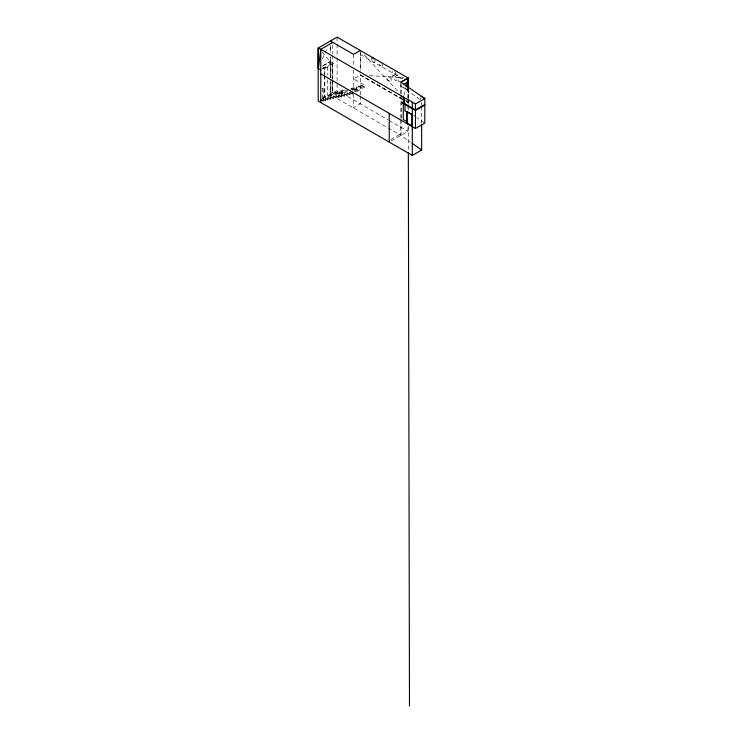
<?xml version="1.0" encoding="UTF-8"?>
<svg xmlns="http://www.w3.org/2000/svg" width="743" height="743" viewBox="0 0 743 743"><rect width="100%" height="100%" fill="white"/><g stroke="black" fill="none" stroke-linecap="round" stroke-linejoin="round"><path stroke-width="0.56" stroke-dasharray="3.71 2.79" d="M330.217 77.253L330.264 56.942M330.319 51.248L330.375 45.564M407.981 99.153L407.944 102.571L403.588 100.054M407.991 98.011L408.083 88.891M401.146 119.149L400.904 135.356L410.331 142.015M401.164 117.988L401.276 102.943M421.643 103.231L421.662 102.72L421.643 105.487M322.323 98.522L322.323 88.278L322.982 87.897L323.651 88.278L323.651 98.522M323.651 88.278L322.323 88.278M403.978 95.485L405.817 87.832M322.425 58.938L327.598 47.338M381.856 66.74L382.617 65.653L381.856 63.694M322.202 66.118L330.217 61.493L332.762 62.96L332.762 79.009M322.527 68.774L327.422 65.951L327.422 75.117M322.62 68.848L332.762 62.96M334.034 63.285L324.858 68.579L324.858 74.179M322.527 98.578L330.412 94.259L330.412 82.241M322.62 98.661L337.099 90.395L342.894 93.739M328.09 96.404L335.112 92.355L337.452 93.711L337.452 91.547L339.802 92.903L339.802 90.6L342.56 92.188L342.56 89.884L345.319 91.482M330.44 95.596L337.452 91.547M328.777 96.962L339.802 90.6M334.545 94.519L342.56 89.884M335.297 94.965L344.315 89.754M337.796 94.055L339.802 92.903M339.049 94.073L346.071 90.024M339.551 93.924L342.56 92.188M340.805 94.082L348.829 89.448M344.065 93.079L349.581 89.894M350.585 89.318L353.584 87.581L356.343 89.179L356.343 86.875L359.101 88.463L359.101 86.16L361.86 87.748L361.86 85.445L364.618 87.042L364.618 85.278L353.584 78.916L360.448 74.95L402.232 99.07M351.337 89.764L356.343 86.875M352.089 90.209L359.101 86.16M353.844 90.079L361.86 85.445M354.337 90.33L356.343 89.179M354.597 91.064L364.618 85.278M354.848 91.798L361.86 87.748M356.603 91.668L364.618 87.042M390.744 139.6L399.502 134.548M391.18 140.975L407.944 131.297L407.944 126.7M369.401 75.61L403.839 77.727M406.217 101.373L408.204 102.515L408.204 99.135L408.204 102.515L403.533 100.008M400.672 82.102L398.137 80.811L398.137 76.947L401.489 78.869M360.271 54.434L403.421 79.167M392.908 75.024L396.251 76.947L396.251 80.811L392.908 78.879L392.908 75.024L396.251 77.263M406.737 89.411L403.393 87.479L403.393 85.547M402.604 99.488L360.271 75.052L360.271 94.863M332.446 63.183L330.059 61.808L322.091 66.406L324.477 67.78L324.477 74.662M328.545 62.681L330.932 64.056L330.932 77.811M424.021 122.66L417.027 117.905M350.826 88.296L353.584 89.884L353.584 69.991M347.724 96.525L388.078 119.827M389.072 120.403L407.944 131.297M330.412 91.408L335.112 94.12L335.112 92.355M330.059 94.454L331.647 95.373M337.396 98.689L400.904 135.356L400.904 119.27M402.53 99.432L360.448 74.95L360.429 71.616M400.904 86.021L419.451 99.125M413.34 115.202L416.108 117.227M364.098 54.676L398.926 92.457M405.882 99.999L408.204 102.515M322.081 52.186L330.217 61.493M394.877 71.096L395.703 73.213L394.877 74.384L393.223 73.436L392.406 71.319M379.552 63.907L380.323 65.867M401.109 93.683L400.904 82.111L400.904 94.036M401.136 94.844L401.257 101.782M360.271 50.524L360.42 70.511M408.223 99.534L408.204 90.256L408.204 98.057M408.223 100.695L408.241 106.49M408.241 107.651L408.241 109.964M408.279 126.199L408.334 151.702M408.195 88.993L408.204 98.011M421.643 106.62L421.643 123.579M420.38 97.825L420.38 99.785M407.944 104.874L407.944 110.614M400.904 95.188L400.904 118.128M360.271 52.484L360.271 69.322M360.271 95.977L360.271 103.769L353.231 107.837L353.584 94.277M353.584 54.388L353.584 65.533M337.099 37.15L337.099 42.936M337.099 44.097L337.099 56.83M337.099 57.982L337.099 90.395M332.762 80.151L332.762 92.764M332.446 44.877L332.446 54.025M332.446 55.177L332.446 79.232M332.446 80.374L332.446 92.986L332.409 80.355M332.409 63.164L332.409 79.213M330.932 78.962L330.932 93.859M330.412 45.583L330.412 52.456M330.412 57.025L330.412 77.653M330.217 81.758L330.217 94.138M327.422 79.705L327.422 95.754M324.858 75.294L324.858 97.677M324.477 75.805L324.477 97.593M397.914 74.486A1.802 1.04 59.8 0 1 396.298 74.987A1.802 1.04 59.8 0 1 395.527 72.387M374.816 60.137A2.489 1.44 59.8 0 1 373.738 62.505A2.489 1.44 59.8 0 1 371.519 59.264M408.102 89.03A1.328 0.687 64.7 0 1 407.693 89.81A1.328 0.687 64.7 0 1 406.755 89.076M391.106 78.201L387.762 76.269L387.762 80.133L391.106 82.064L391.106 78.201"/><path stroke-width="1.11" d="M408.186 85.612L408.186 81.897L403.625 84.47M408.204 88.027L408.204 77.996L337.099 37.15L318.385 47.951L318.19 68.43L320.772 69.926M408.093 87.748L408.186 77.996L400.904 82.111L424.81 98.596L424.81 123.115L415.458 128.52L320.772 73.854M408.158 80.448L408.204 77.996L400.904 82.111M332.799 42.388L320.772 49.326L318.385 68.551L318.385 47.951M406.077 86.745L408.186 77.996L408.195 87.86M360.271 50.524L353.584 54.388L330.412 41.014M421.643 124.731L421.643 150.012L412.291 155.408L318.19 101.085L318.19 47.84L415.458 103.992L424.81 98.596L420.677 95.838M407.006 111.989L405.009 111.106L405.009 103.927M424.81 104.549L415.458 109.955L401.963 102.162M424.81 105.06L415.458 110.466L401.963 102.673M407.006 121.49L403.254 119.586L403.365 97.017L403.365 98.503L404.545 99.181L404.545 103.658M406.774 123.152L411.938 126.134L411.938 114.701L406.774 111.719L406.774 123.152L412.17 125.994M412.17 114.561L407.006 111.58L407.006 123.013M338.808 95.234L341.557 96.831L341.557 94.528L344.315 96.116L344.315 93.813L347.074 95.41L347.074 93.107L349.832 94.695L349.832 92.392L352.591 93.98L352.591 92.225M320.772 99.729L323.084 101.067L323.084 99.302L325.425 100.658L325.425 98.485L327.774 99.841L327.774 97.537L330.533 99.135L330.533 96.831L333.291 98.42L333.291 96.116L336.05 97.714L336.05 95.745L338.808 97.407L338.808 95.104M421.885 96.757L424.81 98.596M412.216 143.353L421.643 150.012M408.148 82.055L408.186 88.148L408.186 81.897M408.334 152.863L409.486 705.85M415.458 103.992L415.458 128.52M412.523 126.821L412.523 129.672M412.291 102.162L412.291 155.408M389.23 113.373L389.23 142.099M320.772 49.326L320.772 102.571M371.751 58.381A2.489 1.44 59.8 0 1 374.166 59.022M407.591 87.804A1.328 0.687 64.7 0 1 407.786 88.083"/></g></svg>
